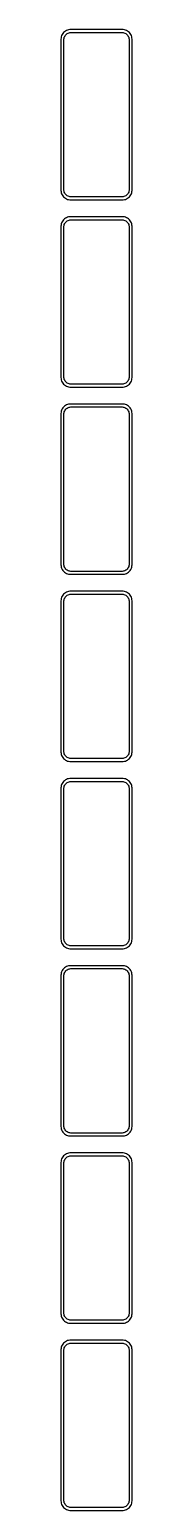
# Model space of a CAD drawing. Header units: metres. Extents: x -19 to 19, y 1440 to 2916.
# Drawn here: x -19 to 19, y 2133 to 2916 of the extents above; entities that cross this region are included whole.
import ezdxf

# ---------------------------------------------------------------- set-up
doc = ezdxf.new("R2010")
doc.units = ezdxf.units.M

msp = doc.modelspace()

# ---------------------------------------------------------------- linework, layer by layer
for p, q in [((-18.3989, 2912.84), (-18.5929, 2912.24)), ((-18.1315, 2913.41), (-18.3989, 2912.84)), ((-17.7951, 2913.94), (-18.1315, 2913.41)), ((-17.3948, 2914.42), (-17.7951, 2913.94)), ((-16.9371, 2914.85), (-17.3948, 2914.42)), ((-16.4291, 2915.22), (-16.9371, 2914.85)), ((-16.7552, 2912.43), (-16.4861, 2912.85)), ((-16.4861, 2912.85), (-16.1659, 2913.24)), ((-15.8789, 2915.52), (-16.4291, 2915.22)), ((-16.1659, 2913.24), (-15.7997, 2913.58)), ((-15.2951, 2915.76), (-15.8789, 2915.52)), ((-15.7997, 2913.58), (-15.3933, 2913.88)), ((-15.3933, 2913.88), (-14.9531, 2914.12)), ((-14.6869, 2915.91), (-15.2951, 2915.76)), ((-14.9531, 2914.12), (-14.4861, 2914.3)), ((-14.0639, 2915.99), (-14.6869, 2915.91)), ((-14.4861, 2914.3), (-13.9995, 2914.43)), ((14.0639, 2915.99), (-14.0639, 2915.99)), ((-13.9995, 2914.43), (-13.5012, 2914.49)), ((-13.5012, 2914.49), (13.5012, 2914.49)), ((13.5012, 2914.49), (13.9995, 2914.43)), ((13.9995, 2914.43), (14.4861, 2914.3)), ((14.6869, 2915.91), (14.0639, 2915.99)), ((14.4861, 2914.3), (14.9531, 2914.12)), ((15.2951, 2915.76), (14.6869, 2915.91)), ((14.9531, 2914.12), (15.3933, 2913.88)), ((15.8789, 2915.52), (15.2951, 2915.76)), ((15.3933, 2913.88), (15.7997, 2913.58)), ((15.7997, 2913.58), (16.1659, 2913.24)), ((16.4291, 2915.22), (15.8789, 2915.52)), ((16.1659, 2913.24), (16.4861, 2912.85)), ((16.9371, 2914.85), (16.4291, 2915.22)), ((16.4861, 2912.85), (16.7552, 2912.43)), ((17.3948, 2914.42), (16.9371, 2914.85)), ((17.7951, 2913.94), (17.3948, 2914.42)), ((18.1315, 2913.41), (17.7951, 2913.94)), ((18.3989, 2912.84), (18.1315, 2913.41)), ((18.5929, 2912.24), (18.3989, 2912.84)), ((-18.7106, 2911.63), (-18.75, 2911)), ((-18.75, 2911), (-18.75, 2831)), ((-18.5929, 2912.24), (-18.7106, 2911.63)), ((-17.25, 2910.5), (-17.2184, 2911)), ((-17.25, 2831.5), (-17.25, 2910.5)), ((-17.2184, 2911), (-17.1243, 2911.49)), ((-17.1243, 2911.49), (-16.9691, 2911.97)), ((-16.9691, 2911.97), (-16.7552, 2912.43)), ((16.7552, 2912.43), (16.9691, 2911.97)), ((16.9691, 2911.97), (17.1243, 2911.49)), ((17.1243, 2911.49), (17.2184, 2911)), ((17.2184, 2911), (17.25, 2910.5)), ((17.25, 2910.5), (17.25, 2831.5)), ((18.7106, 2911.63), (18.5929, 2912.24)), ((18.75, 2911), (18.7106, 2911.63)), ((18.75, 2831), (18.75, 2911)), ((-18.75, 2831), (-18.7106, 2830.37)), ((-18.7106, 2830.37), (-18.5929, 2829.76)), ((-18.5929, 2829.76), (-18.3989, 2829.16)), ((-18.3989, 2829.16), (-18.1315, 2828.59)), ((-18.1315, 2828.59), (-17.7951, 2828.06)), ((-17.7951, 2828.06), (-17.3948, 2827.58)), ((-17.3948, 2827.58), (-16.9371, 2827.15)), ((-17.2184, 2831), (-17.25, 2831.5)), ((-17.1243, 2830.51), (-17.2184, 2831)), ((-16.9691, 2830.03), (-17.1243, 2830.51)), ((-16.7552, 2829.57), (-16.9691, 2830.03)), ((-16.9371, 2827.15), (-16.4291, 2826.78)), ((-16.4861, 2829.15), (-16.7552, 2829.57)), ((-16.1659, 2828.76), (-16.4861, 2829.15)), ((-16.4291, 2826.78), (-15.8789, 2826.48)), ((-15.7997, 2828.42), (-16.1659, 2828.76)), ((-15.3933, 2828.12), (-15.7997, 2828.42)), ((-14.9531, 2827.88), (-15.3933, 2828.12)), ((-14.4861, 2827.7), (-14.9531, 2827.88)), ((-13.9995, 2827.57), (-14.4861, 2827.7)), ((-13.5012, 2827.51), (-13.9995, 2827.57)), ((13.5012, 2827.51), (-13.5012, 2827.51)), ((13.9995, 2827.57), (13.5012, 2827.51)), ((14.4861, 2827.7), (13.9995, 2827.57)), ((14.9531, 2827.88), (14.4861, 2827.7)), ((15.3933, 2828.12), (14.9531, 2827.88)), ((15.7997, 2828.42), (15.3933, 2828.12)), ((16.1659, 2828.76), (15.7997, 2828.42)), ((15.8789, 2826.48), (16.4291, 2826.78)), ((16.4861, 2829.15), (16.1659, 2828.76)), ((16.4291, 2826.78), (16.9371, 2827.15)), ((16.7552, 2829.57), (16.4861, 2829.15)), ((16.9691, 2830.03), (16.7552, 2829.57)), ((16.9371, 2827.15), (17.3948, 2827.58)), ((17.1243, 2830.51), (16.9691, 2830.03)), ((17.2184, 2831), (17.1243, 2830.51)), ((17.25, 2831.5), (17.2184, 2831)), ((17.3948, 2827.58), (17.7951, 2828.06)), ((17.7951, 2828.06), (18.1315, 2828.59)), ((18.1315, 2828.59), (18.3989, 2829.16)), ((18.3989, 2829.16), (18.5929, 2829.76)), ((18.5929, 2829.76), (18.7106, 2830.37)), ((18.7106, 2830.37), (18.75, 2831)), ((-15.8789, 2826.48), (-15.2951, 2826.24)), ((-15.2951, 2826.24), (-14.6869, 2826.09)), ((-14.6869, 2826.09), (-14.0639, 2826.01)), ((-14.0639, 2826.01), (14.0639, 2826.01)), ((14.0639, 2826.01), (14.6869, 2826.09)), ((14.6869, 2826.09), (15.2951, 2826.24)), ((15.2951, 2826.24), (15.8789, 2826.48)), ((-18.7106, 2812.63), (-18.75, 2812)), ((-18.75, 2812), (-18.75, 2732)), ((-18.5929, 2813.24), (-18.7106, 2812.63)), ((-18.3989, 2813.84), (-18.5929, 2813.24)), ((-18.1315, 2814.41), (-18.3989, 2813.84)), ((-17.7951, 2814.94), (-18.1315, 2814.41)), ((-17.3948, 2815.42), (-17.7951, 2814.94)), ((-16.9371, 2815.85), (-17.3948, 2815.42)), ((-17.25, 2811.5), (-17.2184, 2812)), ((-17.25, 2732.5), (-17.25, 2811.5)), ((-17.2184, 2812), (-17.1243, 2812.49)), ((-17.1243, 2812.49), (-16.9691, 2812.97)), ((-16.9691, 2812.97), (-16.7552, 2813.43)), ((-16.4291, 2816.22), (-16.9371, 2815.85)), ((-16.7552, 2813.43), (-16.4861, 2813.85)), ((-16.4861, 2813.85), (-16.1659, 2814.24)), ((-15.8789, 2816.52), (-16.4291, 2816.22)), ((-16.1659, 2814.24), (-15.7997, 2814.58)), ((-15.2951, 2816.76), (-15.8789, 2816.52)), ((-15.7997, 2814.58), (-15.3933, 2814.88)), ((-15.3933, 2814.88), (-14.9531, 2815.12)), ((-14.6869, 2816.91), (-15.2951, 2816.76)), ((-14.9531, 2815.12), (-14.4861, 2815.3)), ((-14.0639, 2816.99), (-14.6869, 2816.91)), ((-14.4861, 2815.3), (-13.9995, 2815.43)), ((14.0639, 2816.99), (-14.0639, 2816.99)), ((-13.9995, 2815.43), (-13.5012, 2815.49)), ((-13.5012, 2815.49), (13.5012, 2815.49)), ((13.5012, 2815.49), (13.9995, 2815.43)), ((13.9995, 2815.43), (14.4861, 2815.3)), ((14.6869, 2816.91), (14.0639, 2816.99)), ((14.4861, 2815.3), (14.9531, 2815.12)), ((15.2951, 2816.76), (14.6869, 2816.91)), ((14.9531, 2815.12), (15.3933, 2814.88)), ((15.8789, 2816.52), (15.2951, 2816.76)), ((15.3933, 2814.88), (15.7997, 2814.58)), ((15.7997, 2814.58), (16.1659, 2814.24)), ((16.4291, 2816.22), (15.8789, 2816.52)), ((16.1659, 2814.24), (16.4861, 2813.85)), ((16.9371, 2815.85), (16.4291, 2816.22)), ((16.4861, 2813.85), (16.7552, 2813.43)), ((16.7552, 2813.43), (16.9691, 2812.97)), ((17.3948, 2815.42), (16.9371, 2815.85)), ((16.9691, 2812.97), (17.1243, 2812.49)), ((17.1243, 2812.49), (17.2184, 2812)), ((17.2184, 2812), (17.25, 2811.5)), ((17.25, 2811.5), (17.25, 2732.5)), ((17.7951, 2814.94), (17.3948, 2815.42)), ((18.1315, 2814.41), (17.7951, 2814.94)), ((18.3989, 2813.84), (18.1315, 2814.41)), ((18.5929, 2813.24), (18.3989, 2813.84)), ((18.7106, 2812.63), (18.5929, 2813.24)), ((18.75, 2812), (18.7106, 2812.63)), ((18.75, 2732), (18.75, 2812)), ((-18.75, 2732), (-18.7106, 2731.37)), ((-18.7106, 2731.37), (-18.5929, 2730.76)), ((-18.5929, 2730.76), (-18.3989, 2730.16)), ((-18.3989, 2730.16), (-18.1315, 2729.59)), ((-18.1315, 2729.59), (-17.7951, 2729.06)), ((-17.7951, 2729.06), (-17.3948, 2728.58)), ((-17.3948, 2728.58), (-16.9371, 2728.15)), ((-17.2184, 2732), (-17.25, 2732.5)), ((-17.1243, 2731.51), (-17.2184, 2732)), ((-16.9691, 2731.03), (-17.1243, 2731.51)), ((-16.7552, 2730.57), (-16.9691, 2731.03)), ((-16.9371, 2728.15), (-16.4291, 2727.78)), ((-16.4861, 2730.15), (-16.7552, 2730.57)), ((-16.1659, 2729.76), (-16.4861, 2730.15)), ((-16.4291, 2727.78), (-15.8789, 2727.48)), ((-15.7997, 2729.42), (-16.1659, 2729.76)), ((-15.8789, 2727.48), (-15.2951, 2727.24)), ((-15.3933, 2729.12), (-15.7997, 2729.42)), ((-14.9531, 2728.88), (-15.3933, 2729.12)), ((-15.2951, 2727.24), (-14.6869, 2727.09)), ((-14.4861, 2728.7), (-14.9531, 2728.88)), ((-14.6869, 2727.09), (-14.0639, 2727.01)), ((-13.9995, 2728.57), (-14.4861, 2728.7)), ((-14.0639, 2727.01), (14.0639, 2727.01)), ((-13.5012, 2728.51), (-13.9995, 2728.57)), ((13.5012, 2728.51), (-13.5012, 2728.51)), ((13.9995, 2728.57), (13.5012, 2728.51)), ((14.4861, 2728.7), (13.9995, 2728.57)), ((14.0639, 2727.01), (14.6869, 2727.09)), ((14.9531, 2728.88), (14.4861, 2728.7)), ((14.6869, 2727.09), (15.2951, 2727.24)), ((15.3933, 2729.12), (14.9531, 2728.88)), ((15.2951, 2727.24), (15.8789, 2727.48)), ((15.7997, 2729.42), (15.3933, 2729.12)), ((16.1659, 2729.76), (15.7997, 2729.42)), ((15.8789, 2727.48), (16.4291, 2727.78)), ((16.4861, 2730.15), (16.1659, 2729.76)), ((16.4291, 2727.78), (16.9371, 2728.15)), ((16.7552, 2730.57), (16.4861, 2730.15)), ((16.9691, 2731.03), (16.7552, 2730.57)), ((16.9371, 2728.15), (17.3948, 2728.58)), ((17.1243, 2731.51), (16.9691, 2731.03)), ((17.2184, 2732), (17.1243, 2731.51)), ((17.25, 2732.5), (17.2184, 2732)), ((17.3948, 2728.58), (17.7951, 2729.06)), ((17.7951, 2729.06), (18.1315, 2729.59)), ((18.1315, 2729.59), (18.3989, 2730.16)), ((18.3989, 2730.16), (18.5929, 2730.76)), ((18.5929, 2730.76), (18.7106, 2731.37)), ((18.7106, 2731.37), (18.75, 2732)), ((-16.4291, 2717.22), (-16.9371, 2716.85)), ((-15.8789, 2717.52), (-16.4291, 2717.22)), ((-15.2951, 2717.76), (-15.8789, 2717.52)), ((-14.6869, 2717.91), (-15.2951, 2717.76)), ((-14.0639, 2717.99), (-14.6869, 2717.91)), ((14.0639, 2717.99), (-14.0639, 2717.99)), ((14.6869, 2717.91), (14.0639, 2717.99)), ((15.2951, 2717.76), (14.6869, 2717.91)), ((15.8789, 2717.52), (15.2951, 2717.76)), ((16.4291, 2717.22), (15.8789, 2717.52)), ((16.9371, 2716.85), (16.4291, 2717.22)), ((-18.7106, 2713.63), (-18.75, 2713)), ((-18.75, 2713), (-18.75, 2633)), ((-18.5929, 2714.24), (-18.7106, 2713.63)), ((-18.3989, 2714.84), (-18.5929, 2714.24)), ((-18.1315, 2715.41), (-18.3989, 2714.84)), ((-17.7951, 2715.94), (-18.1315, 2715.41)), ((-17.3948, 2716.42), (-17.7951, 2715.94)), ((-16.9371, 2716.85), (-17.3948, 2716.42)), ((-17.25, 2712.5), (-17.2184, 2713)), ((-17.25, 2633.5), (-17.25, 2712.5)), ((-17.2184, 2713), (-17.1243, 2713.49)), ((-17.1243, 2713.49), (-16.9691, 2713.97)), ((-16.9691, 2713.97), (-16.7552, 2714.43)), ((-16.7552, 2714.43), (-16.4861, 2714.85)), ((-16.4861, 2714.85), (-16.1659, 2715.24)), ((-16.1659, 2715.24), (-15.7997, 2715.58)), ((-15.7997, 2715.58), (-15.3933, 2715.88)), ((-15.3933, 2715.88), (-14.9531, 2716.12)), ((-14.9531, 2716.12), (-14.4861, 2716.3)), ((-14.4861, 2716.3), (-13.9995, 2716.43)), ((-13.9995, 2716.43), (-13.5012, 2716.49)), ((-13.5012, 2716.49), (13.5012, 2716.49)), ((13.5012, 2716.49), (13.9995, 2716.43)), ((13.9995, 2716.43), (14.4861, 2716.3)), ((14.4861, 2716.3), (14.9531, 2716.12)), ((14.9531, 2716.12), (15.3933, 2715.88)), ((15.3933, 2715.88), (15.7997, 2715.58)), ((15.7997, 2715.58), (16.1659, 2715.24)), ((16.1659, 2715.24), (16.4861, 2714.85)), ((16.4861, 2714.85), (16.7552, 2714.43)), ((16.7552, 2714.43), (16.9691, 2713.97)), ((17.3948, 2716.42), (16.9371, 2716.85)), ((16.9691, 2713.97), (17.1243, 2713.49)), ((17.1243, 2713.49), (17.2184, 2713)), ((17.2184, 2713), (17.25, 2712.5)), ((17.25, 2712.5), (17.25, 2633.5)), ((17.7951, 2715.94), (17.3948, 2716.42)), ((18.1315, 2715.41), (17.7951, 2715.94)), ((18.3989, 2714.84), (18.1315, 2715.41)), ((18.5929, 2714.24), (18.3989, 2714.84)), ((18.7106, 2713.63), (18.5929, 2714.24)), ((18.75, 2713), (18.7106, 2713.63)), ((18.75, 2633), (18.75, 2713)), ((-18.75, 2633), (-18.7106, 2632.37)), ((-18.7106, 2632.37), (-18.5929, 2631.76)), ((-18.5929, 2631.76), (-18.3989, 2631.16)), ((-18.3989, 2631.16), (-18.1315, 2630.59)), ((-17.2184, 2633), (-17.25, 2633.5)), ((-17.1243, 2632.51), (-17.2184, 2633)), ((-16.9691, 2632.03), (-17.1243, 2632.51)), ((-16.7552, 2631.57), (-16.9691, 2632.03)), ((-16.4861, 2631.15), (-16.7552, 2631.57)), ((-16.1659, 2630.76), (-16.4861, 2631.15)), ((16.4861, 2631.15), (16.1659, 2630.76)), ((16.7552, 2631.57), (16.4861, 2631.15)), ((16.9691, 2632.03), (16.7552, 2631.57)), ((17.1243, 2632.51), (16.9691, 2632.03)), ((17.2184, 2633), (17.1243, 2632.51)), ((17.25, 2633.5), (17.2184, 2633)), ((18.1315, 2630.59), (18.3989, 2631.16)), ((18.3989, 2631.16), (18.5929, 2631.76)), ((18.5929, 2631.76), (18.7106, 2632.37)), ((18.7106, 2632.37), (18.75, 2633)), ((-18.1315, 2630.59), (-17.7951, 2630.06)), ((-17.7951, 2630.06), (-17.3948, 2629.58)), ((-17.3948, 2629.58), (-16.9371, 2629.15)), ((-16.9371, 2629.15), (-16.4291, 2628.78)), ((-16.4291, 2628.78), (-15.8789, 2628.48)), ((-15.7997, 2630.42), (-16.1659, 2630.76)), ((-15.8789, 2628.48), (-15.2951, 2628.24)), ((-15.3933, 2630.12), (-15.7997, 2630.42)), ((-14.9531, 2629.88), (-15.3933, 2630.12)), ((-15.2951, 2628.24), (-14.6869, 2628.09)), ((-14.4861, 2629.7), (-14.9531, 2629.88)), ((-14.6869, 2628.09), (-14.0639, 2628.01)), ((-13.9995, 2629.57), (-14.4861, 2629.7)), ((-14.0639, 2628.01), (14.0639, 2628.01)), ((-13.5012, 2629.51), (-13.9995, 2629.57)), ((13.5012, 2629.51), (-13.5012, 2629.51)), ((13.9995, 2629.57), (13.5012, 2629.51)), ((14.4861, 2629.7), (13.9995, 2629.57)), ((14.0639, 2628.01), (14.6869, 2628.09)), ((14.9531, 2629.88), (14.4861, 2629.7)), ((14.6869, 2628.09), (15.2951, 2628.24)), ((15.3933, 2630.12), (14.9531, 2629.88)), ((15.2951, 2628.24), (15.8789, 2628.48)), ((15.7997, 2630.42), (15.3933, 2630.12)), ((16.1659, 2630.76), (15.7997, 2630.42)), ((15.8789, 2628.48), (16.4291, 2628.78)), ((16.4291, 2628.78), (16.9371, 2629.15)), ((16.9371, 2629.15), (17.3948, 2629.58)), ((17.3948, 2629.58), (17.7951, 2630.06)), ((17.7951, 2630.06), (18.1315, 2630.59)), ((-18.5929, 2615.24), (-18.7106, 2614.63)), ((-18.3989, 2615.84), (-18.5929, 2615.24)), ((-18.1315, 2616.41), (-18.3989, 2615.84)), ((-17.7951, 2616.94), (-18.1315, 2616.41)), ((-17.3948, 2617.42), (-17.7951, 2616.94)), ((-16.9371, 2617.85), (-17.3948, 2617.42)), ((-16.9691, 2614.97), (-16.7552, 2615.43)), ((-16.4291, 2618.22), (-16.9371, 2617.85)), ((-16.7552, 2615.43), (-16.4861, 2615.85)), ((-16.4861, 2615.85), (-16.1659, 2616.24)), ((-15.8789, 2618.52), (-16.4291, 2618.22)), ((-16.1659, 2616.24), (-15.7997, 2616.58)), ((-15.2951, 2618.76), (-15.8789, 2618.52)), ((-15.7997, 2616.58), (-15.3933, 2616.88)), ((-15.3933, 2616.88), (-14.9531, 2617.12)), ((-14.6869, 2618.91), (-15.2951, 2618.76)), ((-14.9531, 2617.12), (-14.4861, 2617.3)), ((-14.0639, 2618.99), (-14.6869, 2618.91)), ((-14.4861, 2617.3), (-13.9995, 2617.43)), ((14.0639, 2618.99), (-14.0639, 2618.99)), ((-13.9995, 2617.43), (-13.5012, 2617.49)), ((-13.5012, 2617.49), (13.5012, 2617.49)), ((13.5012, 2617.49), (13.9995, 2617.43)), ((13.9995, 2617.43), (14.4861, 2617.3)), ((14.6869, 2618.91), (14.0639, 2618.99)), ((14.4861, 2617.3), (14.9531, 2617.12)), ((15.2951, 2618.76), (14.6869, 2618.91)), ((14.9531, 2617.12), (15.3933, 2616.88)), ((15.8789, 2618.52), (15.2951, 2618.76)), ((15.3933, 2616.88), (15.7997, 2616.58)), ((15.7997, 2616.58), (16.1659, 2616.24)), ((16.4291, 2618.22), (15.8789, 2618.52)), ((16.1659, 2616.24), (16.4861, 2615.85)), ((16.9371, 2617.85), (16.4291, 2618.22)), ((16.4861, 2615.85), (16.7552, 2615.43)), ((16.7552, 2615.43), (16.9691, 2614.97)), ((17.3948, 2617.42), (16.9371, 2617.85)), ((17.7951, 2616.94), (17.3948, 2617.42)), ((18.1315, 2616.41), (17.7951, 2616.94)), ((18.3989, 2615.84), (18.1315, 2616.41)), ((18.5929, 2615.24), (18.3989, 2615.84)), ((18.7106, 2614.63), (18.5929, 2615.24)), ((-18.7106, 2614.63), (-18.75, 2614)), ((-18.75, 2614), (-18.75, 2534)), ((-17.25, 2613.5), (-17.2184, 2614)), ((-17.25, 2534.5), (-17.25, 2613.5)), ((-17.2184, 2614), (-17.1243, 2614.49)), ((-17.1243, 2614.49), (-16.9691, 2614.97)), ((16.9691, 2614.97), (17.1243, 2614.49)), ((17.1243, 2614.49), (17.2184, 2614)), ((17.2184, 2614), (17.25, 2613.5)), ((17.25, 2613.5), (17.25, 2534.5)), ((18.75, 2614), (18.7106, 2614.63)), ((18.75, 2534), (18.75, 2614)), ((-18.75, 2534), (-18.7106, 2533.37)), ((-18.7106, 2533.37), (-18.5929, 2532.76)), ((-18.5929, 2532.76), (-18.3989, 2532.16)), ((-18.3989, 2532.16), (-18.1315, 2531.59)), ((-18.1315, 2531.59), (-17.7951, 2531.06)), ((-17.7951, 2531.06), (-17.3948, 2530.58)), ((-17.3948, 2530.58), (-16.9371, 2530.15)), ((-17.2184, 2534), (-17.25, 2534.5)), ((-17.1243, 2533.51), (-17.2184, 2534)), ((-16.9691, 2533.03), (-17.1243, 2533.51)), ((-16.7552, 2532.57), (-16.9691, 2533.03)), ((-16.9371, 2530.15), (-16.4291, 2529.78)), ((-16.4861, 2532.15), (-16.7552, 2532.57)), ((-16.1659, 2531.76), (-16.4861, 2532.15)), ((-16.4291, 2529.78), (-15.8789, 2529.48)), ((-15.7997, 2531.42), (-16.1659, 2531.76)), ((-15.8789, 2529.48), (-15.2951, 2529.24)), ((-15.3933, 2531.12), (-15.7997, 2531.42)), ((-14.9531, 2530.88), (-15.3933, 2531.12)), ((-15.2951, 2529.24), (-14.6869, 2529.09)), ((-14.4861, 2530.7), (-14.9531, 2530.88)), ((-14.6869, 2529.09), (-14.0639, 2529.01)), ((-13.9995, 2530.57), (-14.4861, 2530.7)), ((-13.5012, 2530.51), (-13.9995, 2530.57)), ((13.5012, 2530.51), (-13.5012, 2530.51)), ((13.9995, 2530.57), (13.5012, 2530.51)), ((14.4861, 2530.7), (13.9995, 2530.57)), ((14.0639, 2529.01), (14.6869, 2529.09)), ((14.9531, 2530.88), (14.4861, 2530.7)), ((14.6869, 2529.09), (15.2951, 2529.24)), ((15.3933, 2531.12), (14.9531, 2530.88)), ((15.2951, 2529.24), (15.8789, 2529.48)), ((15.7997, 2531.42), (15.3933, 2531.12)), ((16.1659, 2531.76), (15.7997, 2531.42)), ((15.8789, 2529.48), (16.4291, 2529.78)), ((16.4861, 2532.15), (16.1659, 2531.76)), ((16.4291, 2529.78), (16.9371, 2530.15)), ((16.7552, 2532.57), (16.4861, 2532.15)), ((16.9691, 2533.03), (16.7552, 2532.57)), ((16.9371, 2530.15), (17.3948, 2530.58)), ((17.1243, 2533.51), (16.9691, 2533.03)), ((17.2184, 2534), (17.1243, 2533.51)), ((17.25, 2534.5), (17.2184, 2534)), ((17.3948, 2530.58), (17.7951, 2531.06)), ((17.7951, 2531.06), (18.1315, 2531.59)), ((18.1315, 2531.59), (18.3989, 2532.16)), ((18.3989, 2532.16), (18.5929, 2532.76)), ((18.5929, 2532.76), (18.7106, 2533.37)), ((18.7106, 2533.37), (18.75, 2534)), ((-14.0639, 2529.01), (14.0639, 2529.01)), ((-18.7106, 2515.63), (-18.75, 2515)), ((-18.75, 2515), (-18.75, 2435)), ((-18.5929, 2516.24), (-18.7106, 2515.63)), ((-18.3989, 2516.84), (-18.5929, 2516.24)), ((-18.1315, 2517.41), (-18.3989, 2516.84)), ((-17.7951, 2517.94), (-18.1315, 2517.41)), ((-17.3948, 2518.42), (-17.7951, 2517.94)), ((-16.9371, 2518.85), (-17.3948, 2518.42)), ((-17.25, 2514.5), (-17.2184, 2515)), ((-17.25, 2435.5), (-17.25, 2514.5)), ((-17.2184, 2515), (-17.1243, 2515.49)), ((-17.1243, 2515.49), (-16.9691, 2515.97)), ((-16.9691, 2515.97), (-16.7552, 2516.43)), ((-16.4291, 2519.22), (-16.9371, 2518.85)), ((-16.7552, 2516.43), (-16.4861, 2516.85)), ((-16.4861, 2516.85), (-16.1659, 2517.24)), ((-15.8789, 2519.52), (-16.4291, 2519.22)), ((-16.1659, 2517.24), (-15.7997, 2517.58)), ((-15.2951, 2519.76), (-15.8789, 2519.52)), ((-15.7997, 2517.58), (-15.3933, 2517.88)), ((-15.3933, 2517.88), (-14.9531, 2518.12)), ((-14.6869, 2519.91), (-15.2951, 2519.76)), ((-14.9531, 2518.12), (-14.4861, 2518.3)), ((-14.0639, 2519.99), (-14.6869, 2519.91)), ((-14.4861, 2518.3), (-13.9995, 2518.43)), ((14.0639, 2519.99), (-14.0639, 2519.99)), ((-13.9995, 2518.43), (-13.5012, 2518.49)), ((-13.5012, 2518.49), (13.5012, 2518.49)), ((13.5012, 2518.49), (13.9995, 2518.43)), ((13.9995, 2518.43), (14.4861, 2518.3)), ((14.6869, 2519.91), (14.0639, 2519.99)), ((14.4861, 2518.3), (14.9531, 2518.12)), ((15.2951, 2519.76), (14.6869, 2519.91)), ((14.9531, 2518.12), (15.3933, 2517.88)), ((15.8789, 2519.52), (15.2951, 2519.76)), ((15.3933, 2517.88), (15.7997, 2517.58)), ((15.7997, 2517.58), (16.1659, 2517.24)), ((16.4291, 2519.22), (15.8789, 2519.52)), ((16.1659, 2517.24), (16.4861, 2516.85)), ((16.9371, 2518.85), (16.4291, 2519.22)), ((16.4861, 2516.85), (16.7552, 2516.43)), ((16.7552, 2516.43), (16.9691, 2515.97)), ((17.3948, 2518.42), (16.9371, 2518.85)), ((16.9691, 2515.97), (17.1243, 2515.49)), ((17.1243, 2515.49), (17.2184, 2515)), ((17.2184, 2515), (17.25, 2514.5)), ((17.25, 2514.5), (17.25, 2435.5)), ((17.7951, 2517.94), (17.3948, 2518.42)), ((18.1315, 2517.41), (17.7951, 2517.94)), ((18.3989, 2516.84), (18.1315, 2517.41)), ((18.5929, 2516.24), (18.3989, 2516.84)), ((18.7106, 2515.63), (18.5929, 2516.24)), ((18.75, 2515), (18.7106, 2515.63)), ((18.75, 2435), (18.75, 2515)), ((-17.2184, 2435), (-17.25, 2435.5)), ((17.25, 2435.5), (17.2184, 2435)), ((-18.75, 2435), (-18.7106, 2434.37)), ((-18.7106, 2434.37), (-18.5929, 2433.76)), ((-18.5929, 2433.76), (-18.3989, 2433.16)), ((-18.3989, 2433.16), (-18.1315, 2432.59)), ((-18.1315, 2432.59), (-17.7951, 2432.06)), ((-17.7951, 2432.06), (-17.3948, 2431.58)), ((-17.3948, 2431.58), (-16.9371, 2431.15)), ((-17.1243, 2434.51), (-17.2184, 2435)), ((-16.9691, 2434.03), (-17.1243, 2434.51)), ((-16.7552, 2433.57), (-16.9691, 2434.03)), ((-16.9371, 2431.15), (-16.4291, 2430.78)), ((-16.4861, 2433.15), (-16.7552, 2433.57)), ((-16.1659, 2432.76), (-16.4861, 2433.15)), ((-16.4291, 2430.78), (-15.8789, 2430.48)), ((-15.7997, 2432.42), (-16.1659, 2432.76)), ((-15.8789, 2430.48), (-15.2951, 2430.24)), ((-15.3933, 2432.12), (-15.7997, 2432.42)), ((-14.9531, 2431.88), (-15.3933, 2432.12)), ((-15.2951, 2430.24), (-14.6869, 2430.09)), ((-14.4861, 2431.7), (-14.9531, 2431.88)), ((-14.6869, 2430.09), (-14.0639, 2430.01)), ((-13.9995, 2431.57), (-14.4861, 2431.7)), ((-14.0639, 2430.01), (14.0639, 2430.01)), ((-13.5012, 2431.51), (-13.9995, 2431.57)), ((13.5012, 2431.51), (-13.5012, 2431.51)), ((13.9995, 2431.57), (13.5012, 2431.51)), ((14.4861, 2431.7), (13.9995, 2431.57)), ((14.0639, 2430.01), (14.6869, 2430.09)), ((14.9531, 2431.88), (14.4861, 2431.7)), ((14.6869, 2430.09), (15.2951, 2430.24)), ((15.3933, 2432.12), (14.9531, 2431.88)), ((15.2951, 2430.24), (15.8789, 2430.48)), ((15.7997, 2432.42), (15.3933, 2432.12)), ((16.1659, 2432.76), (15.7997, 2432.42)), ((15.8789, 2430.48), (16.4291, 2430.78)), ((16.4861, 2433.15), (16.1659, 2432.76)), ((16.4291, 2430.78), (16.9371, 2431.15)), ((16.7552, 2433.57), (16.4861, 2433.15)), ((16.9691, 2434.03), (16.7552, 2433.57)), ((16.9371, 2431.15), (17.3948, 2431.58)), ((17.1243, 2434.51), (16.9691, 2434.03)), ((17.2184, 2435), (17.1243, 2434.51)), ((17.3948, 2431.58), (17.7951, 2432.06)), ((17.7951, 2432.06), (18.1315, 2432.59)), ((18.1315, 2432.59), (18.3989, 2433.16)), ((18.3989, 2433.16), (18.5929, 2433.76)), ((18.5929, 2433.76), (18.7106, 2434.37)), ((18.7106, 2434.37), (18.75, 2435)), ((-17.3948, 2419.42), (-17.7951, 2418.94)), ((-16.9371, 2419.85), (-17.3948, 2419.42)), ((-16.4291, 2420.22), (-16.9371, 2419.85)), ((-15.8789, 2420.52), (-16.4291, 2420.22)), ((-15.2951, 2420.76), (-15.8789, 2420.52)), ((-14.6869, 2420.91), (-15.2951, 2420.76)), ((-14.0639, 2420.99), (-14.6869, 2420.91)), ((-14.4861, 2419.3), (-13.9995, 2419.43)), ((14.0639, 2420.99), (-14.0639, 2420.99)), ((-13.9995, 2419.43), (-13.5012, 2419.49)), ((-13.5012, 2419.49), (13.5012, 2419.49)), ((13.5012, 2419.49), (13.9995, 2419.43)), ((13.9995, 2419.43), (14.4861, 2419.3)), ((14.6869, 2420.91), (14.0639, 2420.99)), ((15.2951, 2420.76), (14.6869, 2420.91)), ((15.8789, 2420.52), (15.2951, 2420.76)), ((16.4291, 2420.22), (15.8789, 2420.52)), ((16.9371, 2419.85), (16.4291, 2420.22)), ((17.3948, 2419.42), (16.9371, 2419.85)), ((17.7951, 2418.94), (17.3948, 2419.42)), ((-18.7106, 2416.63), (-18.75, 2416)), ((-18.75, 2416), (-18.75, 2336)), ((-18.5929, 2417.24), (-18.7106, 2416.63)), ((-18.3989, 2417.84), (-18.5929, 2417.24)), ((-18.1315, 2418.41), (-18.3989, 2417.84)), ((-17.7951, 2418.94), (-18.1315, 2418.41)), ((-17.25, 2415.5), (-17.2184, 2416)), ((-17.25, 2336.5), (-17.25, 2415.5)), ((-17.2184, 2416), (-17.1243, 2416.49)), ((-17.1243, 2416.49), (-16.9691, 2416.97)), ((-16.9691, 2416.97), (-16.7552, 2417.43)), ((-16.7552, 2417.43), (-16.4861, 2417.85)), ((-16.4861, 2417.85), (-16.1659, 2418.24)), ((-16.1659, 2418.24), (-15.7997, 2418.58)), ((-15.7997, 2418.58), (-15.3933, 2418.88)), ((-15.3933, 2418.88), (-14.9531, 2419.12)), ((-14.9531, 2419.12), (-14.4861, 2419.3)), ((14.4861, 2419.3), (14.9531, 2419.12)), ((14.9531, 2419.12), (15.3933, 2418.88)), ((15.3933, 2418.88), (15.7997, 2418.58)), ((15.7997, 2418.58), (16.1659, 2418.24)), ((16.1659, 2418.24), (16.4861, 2417.85)), ((16.4861, 2417.85), (16.7552, 2417.43)), ((16.7552, 2417.43), (16.9691, 2416.97)), ((16.9691, 2416.97), (17.1243, 2416.49)), ((17.1243, 2416.49), (17.2184, 2416)), ((17.2184, 2416), (17.25, 2415.5)), ((17.25, 2415.5), (17.25, 2336.5)), ((18.1315, 2418.41), (17.7951, 2418.94)), ((18.3989, 2417.84), (18.1315, 2418.41)), ((18.5929, 2417.24), (18.3989, 2417.84)), ((18.7106, 2416.63), (18.5929, 2417.24)), ((18.75, 2416), (18.7106, 2416.63)), ((18.75, 2336), (18.75, 2416)), ((-18.75, 2336), (-18.7106, 2335.37)), ((-18.7106, 2335.37), (-18.5929, 2334.76)), ((-18.5929, 2334.76), (-18.3989, 2334.16)), ((-18.3989, 2334.16), (-18.1315, 2333.59)), ((-18.1315, 2333.59), (-17.7951, 2333.06)), ((-17.2184, 2336), (-17.25, 2336.5)), ((-17.1243, 2335.51), (-17.2184, 2336)), ((-16.9691, 2335.03), (-17.1243, 2335.51)), ((-16.7552, 2334.57), (-16.9691, 2335.03)), ((-16.4861, 2334.15), (-16.7552, 2334.57)), ((-16.1659, 2333.76), (-16.4861, 2334.15)), ((-15.7997, 2333.42), (-16.1659, 2333.76)), ((-15.3933, 2333.12), (-15.7997, 2333.42)), ((15.7997, 2333.42), (15.3933, 2333.12)), ((16.1659, 2333.76), (15.7997, 2333.42)), ((16.4861, 2334.15), (16.1659, 2333.76)), ((16.7552, 2334.57), (16.4861, 2334.15)), ((16.9691, 2335.03), (16.7552, 2334.57)), ((17.1243, 2335.51), (16.9691, 2335.03)), ((17.2184, 2336), (17.1243, 2335.51)), ((17.25, 2336.5), (17.2184, 2336)), ((17.7951, 2333.06), (18.1315, 2333.59)), ((18.1315, 2333.59), (18.3989, 2334.16)), ((18.3989, 2334.16), (18.5929, 2334.76)), ((18.5929, 2334.76), (18.7106, 2335.37)), ((18.7106, 2335.37), (18.75, 2336)), ((-17.7951, 2333.06), (-17.3948, 2332.58)), ((-17.3948, 2332.58), (-16.9371, 2332.15)), ((-16.9371, 2332.15), (-16.4291, 2331.78)), ((-16.4291, 2331.78), (-15.8789, 2331.48)), ((-15.8789, 2331.48), (-15.2951, 2331.24)), ((-14.9531, 2332.88), (-15.3933, 2333.12)), ((-15.2951, 2331.24), (-14.6869, 2331.09)), ((-14.4861, 2332.7), (-14.9531, 2332.88)), ((-14.6869, 2331.09), (-14.0639, 2331.01)), ((-13.9995, 2332.57), (-14.4861, 2332.7)), ((-14.0639, 2331.01), (14.0639, 2331.01)), ((-13.5012, 2332.51), (-13.9995, 2332.57)), ((13.5012, 2332.51), (-13.5012, 2332.51)), ((13.9995, 2332.57), (13.5012, 2332.51)), ((14.4861, 2332.7), (13.9995, 2332.57)), ((14.0639, 2331.01), (14.6869, 2331.09)), ((14.9531, 2332.88), (14.4861, 2332.7)), ((14.6869, 2331.09), (15.2951, 2331.24)), ((15.3933, 2333.12), (14.9531, 2332.88)), ((15.2951, 2331.24), (15.8789, 2331.48)), ((15.8789, 2331.48), (16.4291, 2331.78)), ((16.4291, 2331.78), (16.9371, 2332.15)), ((16.9371, 2332.15), (17.3948, 2332.58)), ((17.3948, 2332.58), (17.7951, 2333.06)), ((-18.7106, 2317.63), (-18.75, 2317)), ((-18.5929, 2318.24), (-18.7106, 2317.63)), ((-18.3989, 2318.84), (-18.5929, 2318.24)), ((-18.1315, 2319.41), (-18.3989, 2318.84)), ((-17.7951, 2319.94), (-18.1315, 2319.41)), ((-17.3948, 2320.42), (-17.7951, 2319.94)), ((-16.9371, 2320.85), (-17.3948, 2320.42)), ((-17.1243, 2317.49), (-16.9691, 2317.97)), ((-16.9691, 2317.97), (-16.7552, 2318.43)), ((-16.4291, 2321.22), (-16.9371, 2320.85)), ((-16.7552, 2318.43), (-16.4861, 2318.85)), ((-16.4861, 2318.85), (-16.1659, 2319.24)), ((-15.8789, 2321.52), (-16.4291, 2321.22)), ((-16.1659, 2319.24), (-15.7997, 2319.58)), ((-15.2951, 2321.76), (-15.8789, 2321.52)), ((-15.7997, 2319.58), (-15.3933, 2319.88)), ((-15.3933, 2319.88), (-14.9531, 2320.12)), ((-14.6869, 2321.91), (-15.2951, 2321.76)), ((-14.9531, 2320.12), (-14.4861, 2320.3)), ((-14.0639, 2321.99), (-14.6869, 2321.91)), ((-14.4861, 2320.3), (-13.9995, 2320.43)), ((14.0639, 2321.99), (-14.0639, 2321.99)), ((-13.9995, 2320.43), (-13.5012, 2320.49)), ((-13.5012, 2320.49), (13.5012, 2320.49)), ((13.5012, 2320.49), (13.9995, 2320.43)), ((13.9995, 2320.43), (14.4861, 2320.3)), ((14.6869, 2321.91), (14.0639, 2321.99)), ((14.4861, 2320.3), (14.9531, 2320.12)), ((15.2951, 2321.76), (14.6869, 2321.91)), ((14.9531, 2320.12), (15.3933, 2319.88)), ((15.8789, 2321.52), (15.2951, 2321.76)), ((15.3933, 2319.88), (15.7997, 2319.58)), ((15.7997, 2319.58), (16.1659, 2319.24)), ((16.4291, 2321.22), (15.8789, 2321.52)), ((16.1659, 2319.24), (16.4861, 2318.85)), ((16.9371, 2320.85), (16.4291, 2321.22)), ((16.4861, 2318.85), (16.7552, 2318.43)), ((16.7552, 2318.43), (16.9691, 2317.97)), ((17.3948, 2320.42), (16.9371, 2320.85)), ((16.9691, 2317.97), (17.1243, 2317.49)), ((17.7951, 2319.94), (17.3948, 2320.42)), ((18.1315, 2319.41), (17.7951, 2319.94)), ((18.3989, 2318.84), (18.1315, 2319.41)), ((18.5929, 2318.24), (18.3989, 2318.84)), ((18.7106, 2317.63), (18.5929, 2318.24)), ((18.75, 2317), (18.7106, 2317.63)), ((-18.75, 2317), (-18.75, 2237)), ((-17.25, 2316.5), (-17.2184, 2317)), ((-17.25, 2237.5), (-17.25, 2316.5)), ((-17.2184, 2317), (-17.1243, 2317.49)), ((17.1243, 2317.49), (17.2184, 2317)), ((17.2184, 2317), (17.25, 2316.5)), ((17.25, 2316.5), (17.25, 2237.5)), ((18.75, 2237), (18.75, 2317)), ((-18.75, 2237), (-18.7106, 2236.37)), ((-18.7106, 2236.37), (-18.5929, 2235.76)), ((-18.5929, 2235.76), (-18.3989, 2235.16)), ((-18.3989, 2235.16), (-18.1315, 2234.59)), ((-18.1315, 2234.59), (-17.7951, 2234.06)), ((-17.7951, 2234.06), (-17.3948, 2233.58)), ((-17.3948, 2233.58), (-16.9371, 2233.15)), ((-17.2184, 2237), (-17.25, 2237.5)), ((-17.1243, 2236.51), (-17.2184, 2237)), ((-16.9691, 2236.03), (-17.1243, 2236.51)), ((-16.7552, 2235.57), (-16.9691, 2236.03)), ((-16.9371, 2233.15), (-16.4291, 2232.78)), ((-16.4861, 2235.15), (-16.7552, 2235.57)), ((-16.1659, 2234.76), (-16.4861, 2235.15)), ((-16.4291, 2232.78), (-15.8789, 2232.48)), ((-15.7997, 2234.42), (-16.1659, 2234.76)), ((-15.8789, 2232.48), (-15.2951, 2232.24)), ((-15.3933, 2234.12), (-15.7997, 2234.42)), ((-14.9531, 2233.88), (-15.3933, 2234.12)), ((-15.2951, 2232.24), (-14.6869, 2232.09)), ((-14.4861, 2233.7), (-14.9531, 2233.88)), ((-14.6869, 2232.09), (-14.0639, 2232.01)), ((-13.9995, 2233.57), (-14.4861, 2233.7)), ((-14.0639, 2232.01), (14.0639, 2232.01)), ((-13.5012, 2233.51), (-13.9995, 2233.57)), ((13.5012, 2233.51), (-13.5012, 2233.51)), ((13.9995, 2233.57), (13.5012, 2233.51)), ((14.4861, 2233.7), (13.9995, 2233.57)), ((14.0639, 2232.01), (14.6869, 2232.09)), ((14.9531, 2233.88), (14.4861, 2233.7)), ((14.6869, 2232.09), (15.2951, 2232.24)), ((15.3933, 2234.12), (14.9531, 2233.88)), ((15.2951, 2232.24), (15.8789, 2232.48)), ((15.7997, 2234.42), (15.3933, 2234.12)), ((16.1659, 2234.76), (15.7997, 2234.42)), ((15.8789, 2232.48), (16.4291, 2232.78)), ((16.4861, 2235.15), (16.1659, 2234.76)), ((16.4291, 2232.78), (16.9371, 2233.15)), ((16.7552, 2235.57), (16.4861, 2235.15)), ((16.9691, 2236.03), (16.7552, 2235.57)), ((16.9371, 2233.15), (17.3948, 2233.58)), ((17.1243, 2236.51), (16.9691, 2236.03)), ((17.2184, 2237), (17.1243, 2236.51)), ((17.25, 2237.5), (17.2184, 2237)), ((17.3948, 2233.58), (17.7951, 2234.06)), ((17.7951, 2234.06), (18.1315, 2234.59)), ((18.1315, 2234.59), (18.3989, 2235.16)), ((18.3989, 2235.16), (18.5929, 2235.76)), ((18.5929, 2235.76), (18.7106, 2236.37)), ((18.7106, 2236.37), (18.75, 2237)), ((-18.7106, 2218.63), (-18.75, 2218)), ((-18.75, 2218), (-18.75, 2138)), ((-18.5929, 2219.24), (-18.7106, 2218.63)), ((-18.3989, 2219.84), (-18.5929, 2219.24)), ((-18.1315, 2220.41), (-18.3989, 2219.84)), ((-17.7951, 2220.94), (-18.1315, 2220.41)), ((-17.3948, 2221.42), (-17.7951, 2220.94)), ((-16.9371, 2221.85), (-17.3948, 2221.42)), ((-17.25, 2217.5), (-17.2184, 2218)), ((-17.25, 2138.5), (-17.25, 2217.5)), ((-17.2184, 2218), (-17.1243, 2218.49)), ((-17.1243, 2218.49), (-16.9691, 2218.97)), ((-16.9691, 2218.97), (-16.7552, 2219.43)), ((-16.4291, 2222.22), (-16.9371, 2221.85)), ((-16.7552, 2219.43), (-16.4861, 2219.85)), ((-16.4861, 2219.85), (-16.1659, 2220.24)), ((-15.8789, 2222.52), (-16.4291, 2222.22)), ((-16.1659, 2220.24), (-15.7997, 2220.58)), ((-15.2951, 2222.76), (-15.8789, 2222.52)), ((-15.7997, 2220.58), (-15.3933, 2220.88)), ((-15.3933, 2220.88), (-14.9531, 2221.12)), ((-14.6869, 2222.91), (-15.2951, 2222.76)), ((-14.9531, 2221.12), (-14.4861, 2221.3)), ((-14.0639, 2222.99), (-14.6869, 2222.91)), ((-14.4861, 2221.3), (-13.9995, 2221.43)), ((14.0639, 2222.99), (-14.0639, 2222.99)), ((-13.9995, 2221.43), (-13.5012, 2221.49)), ((-13.5012, 2221.49), (13.5012, 2221.49)), ((13.5012, 2221.49), (13.9995, 2221.43)), ((13.9995, 2221.43), (14.4861, 2221.3)), ((14.6869, 2222.91), (14.0639, 2222.99)), ((14.4861, 2221.3), (14.9531, 2221.12)), ((15.2951, 2222.76), (14.6869, 2222.91)), ((14.9531, 2221.12), (15.3933, 2220.88)), ((15.8789, 2222.52), (15.2951, 2222.76)), ((15.3933, 2220.88), (15.7997, 2220.58)), ((15.7997, 2220.58), (16.1659, 2220.24)), ((16.4291, 2222.22), (15.8789, 2222.52)), ((16.1659, 2220.24), (16.4861, 2219.85)), ((16.9371, 2221.85), (16.4291, 2222.22)), ((16.4861, 2219.85), (16.7552, 2219.43)), ((16.7552, 2219.43), (16.9691, 2218.97)), ((17.3948, 2221.42), (16.9371, 2221.85)), ((16.9691, 2218.97), (17.1243, 2218.49)), ((17.1243, 2218.49), (17.2184, 2218)), ((17.2184, 2218), (17.25, 2217.5)), ((17.25, 2217.5), (17.25, 2138.5)), ((17.7951, 2220.94), (17.3948, 2221.42)), ((18.1315, 2220.41), (17.7951, 2220.94)), ((18.3989, 2219.84), (18.1315, 2220.41)), ((18.5929, 2219.24), (18.3989, 2219.84)), ((18.7106, 2218.63), (18.5929, 2219.24)), ((18.75, 2218), (18.7106, 2218.63)), ((18.75, 2138), (18.75, 2218)), ((-18.75, 2138), (-18.7106, 2137.37)), ((-17.2184, 2138), (-17.25, 2138.5)), ((-17.1243, 2137.51), (-17.2184, 2138)), ((17.2184, 2138), (17.1243, 2137.51)), ((17.25, 2138.5), (17.2184, 2138)), ((18.7106, 2137.37), (18.75, 2138)), ((-18.7106, 2137.37), (-18.5929, 2136.76)), ((-18.5929, 2136.76), (-18.3989, 2136.16)), ((-18.3989, 2136.16), (-18.1315, 2135.59)), ((-18.1315, 2135.59), (-17.7951, 2135.06)), ((-17.7951, 2135.06), (-17.3948, 2134.58)), ((-17.3948, 2134.58), (-16.9371, 2134.15)), ((-16.9691, 2137.03), (-17.1243, 2137.51)), ((-16.7552, 2136.57), (-16.9691, 2137.03)), ((-16.9371, 2134.15), (-16.4291, 2133.78)), ((-16.4861, 2136.15), (-16.7552, 2136.57)), ((-16.1659, 2135.76), (-16.4861, 2136.15)), ((-16.4291, 2133.78), (-15.8789, 2133.48)), ((-15.7997, 2135.42), (-16.1659, 2135.76)), ((-15.8789, 2133.48), (-15.2951, 2133.24)), ((-15.3933, 2135.12), (-15.7997, 2135.42)), ((-14.9531, 2134.88), (-15.3933, 2135.12)), ((-15.2951, 2133.24), (-14.6869, 2133.09)), ((-14.4861, 2134.7), (-14.9531, 2134.88)), ((-14.6869, 2133.09), (-14.0639, 2133.01)), ((-13.9995, 2134.57), (-14.4861, 2134.7)), ((-14.0639, 2133.01), (14.0639, 2133.01)), ((-13.5012, 2134.51), (-13.9995, 2134.57)), ((13.5012, 2134.51), (-13.5012, 2134.51)), ((13.9995, 2134.57), (13.5012, 2134.51)), ((14.4861, 2134.7), (13.9995, 2134.57)), ((14.0639, 2133.01), (14.6869, 2133.09)), ((14.9531, 2134.88), (14.4861, 2134.7)), ((14.6869, 2133.09), (15.2951, 2133.24)), ((15.3933, 2135.12), (14.9531, 2134.88)), ((15.2951, 2133.24), (15.8789, 2133.48)), ((15.7997, 2135.42), (15.3933, 2135.12)), ((16.1659, 2135.76), (15.7997, 2135.42)), ((15.8789, 2133.48), (16.4291, 2133.78)), ((16.4861, 2136.15), (16.1659, 2135.76)), ((16.4291, 2133.78), (16.9371, 2134.15)), ((16.7552, 2136.57), (16.4861, 2136.15)), ((16.9691, 2137.03), (16.7552, 2136.57)), ((16.9371, 2134.15), (17.3948, 2134.58)), ((17.1243, 2137.51), (16.9691, 2137.03)), ((17.3948, 2134.58), (17.7951, 2135.06)), ((17.7951, 2135.06), (18.1315, 2135.59)), ((18.1315, 2135.59), (18.3989, 2136.16)), ((18.3989, 2136.16), (18.5929, 2136.76)), ((18.5929, 2136.76), (18.7106, 2137.37))]:
    msp.add_line(p, q)

doc.saveas('drawing.dxf')
